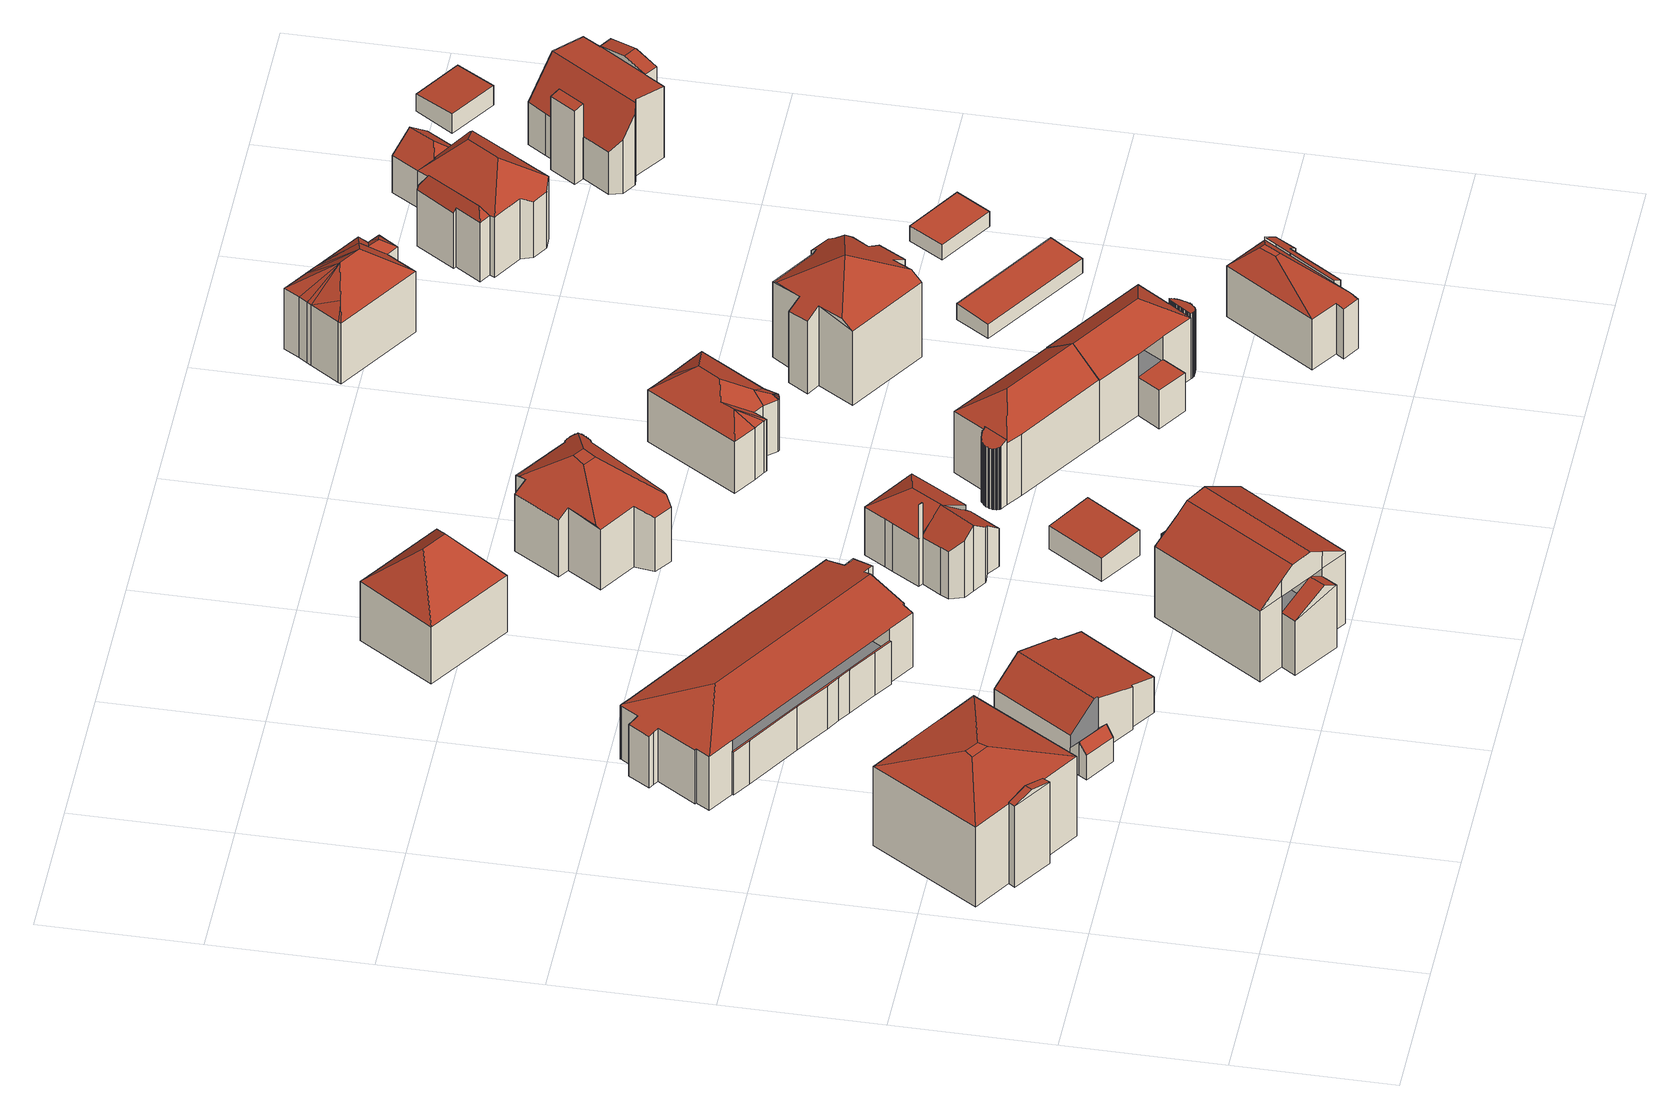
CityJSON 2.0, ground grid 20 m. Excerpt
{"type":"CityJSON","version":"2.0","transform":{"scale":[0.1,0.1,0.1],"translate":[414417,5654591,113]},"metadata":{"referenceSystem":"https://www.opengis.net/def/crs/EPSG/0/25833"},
"CityObjects":{
"building1":{"type":"Building","attributes":{"Gemeindeschluessel":14612000,"Geometrietyp2DReferenz":"3000","function":"31001_9998","roofType":"9999"},"children":["building1-1","building1-2","building1-3"]},
"building1-1":{"type":"BuildingPart","attributes":{"Dachtyp_tdc":"tdcCutTentRoof","Dachneigung":14.99,"QualitaetDacherkennung":64,"Geometrietyp2DReferenz":"3000","measuredHeight":14.06,"roofType":"9999"},"parents":["building1"],"geometry":[{"type":"MultiSurface","lod":"2","boundaries":[[[0,1,2,3,4,5,6,7]],[[8,9,0]],[[10,11,2,1,12]],[[11,13,3,2]],[[13,14,4,3]],[[15,16,6,5]],[[16,17,7,6]],[[17,8,0,7]],[[11,10,8,17,18,19]],[[13,11,19,20]],[[16,15,14,13,20,21]],[[17,16,21,18]],[[21,20,19,18]]],"semantics":{"surfaces":[{"type":"GroundSurface"},{"type":"WallSurface"},{"type":"RoofSurface"}],"values":[0,1,1,1,1,1,1,1,2,2,2,2,2]}}]},
"building1-2":{"type":"BuildingPart","attributes":{"Dachtyp_tdc":"tdcGableRoof","Dachneigung":14.23,"QualitaetDacherkennung":34,"Geometrietyp2DReferenz":"3000","measuredHeight":13.14,"roofType":"3100"},"parents":["building1"],"geometry":[{"type":"MultiSurface","lod":"2","boundaries":[[[22,23,24,25]],[[23,26,5,24]],[[26,15,5]],[[27,22,25,4,14]],[[28,29,30,31]],[[23,30,29,26]],[[22,31,30,23]],[[27,28,31,22]],[[26,29,28,27]],[[25,24,5,4]]],"semantics":{"surfaces":[{"type":"WallSurface"},{"type":"RoofSurface"},{"type":"GroundSurface"}],"values":[0,0,0,0,1,1,0,0,0,2]}}]},
"building1-3":{"type":"BuildingPart","attributes":{"Dachtyp_tdc":"tdcFreeFormRoof","Dachneigung":52.1,"QualitaetDacherkennung":13,"Geometrietyp2DReferenz":"3000","measuredHeight":10.95,"roofType":"5000"},"parents":["building1"],"geometry":[{"type":"MultiSurface","lod":"2","boundaries":[[[9,32,33,0]],[[32,34,35,33]],[[34,12,1,35]],[[36,12,34]],[[37,36,34,32]],[[37,32,9]],[[36,37,9,12]],[[0,33,35,1]]],"semantics":{"surfaces":[{"type":"WallSurface"},{"type":"RoofSurface"},{"type":"GroundSurface"}],"values":[0,0,0,0,1,0,1,2]}}]},
"building2":{"type":"Building","attributes":{"Gemeindeschluessel":14612000,"Geometrietyp2DReferenz":"3000","function":"31001_9998","roofType":"9999"},"children":["building2-1","building2-2"]},
"building2-1":{"type":"BuildingPart","attributes":{"Dachtyp_tdc":"tdcFreeFormRoof","Dachneigung":50.19,"QualitaetDacherkennung":16,"Geometrietyp2DReferenz":"3000","measuredHeight":5.05,"roofType":"5000"},"parents":["building2"],"geometry":[{"type":"MultiSurface","lod":"2","boundaries":[[[38,39,40,41]],[[39,42,43,40]],[[42,44,45,43]],[[44,46,47,45]],[[46,48,49,47]],[[46,44,42,39]],[[39,38,50,51,48,46]],[[41,40,43,45,47,49,52,53]]],"semantics":{"surfaces":[{"type":"WallSurface"},{"type":"RoofSurface"},{"type":"GroundSurface"}],"values":[0,0,0,0,0,1,1,2]}}]},
"building2-2":{"type":"BuildingPart","attributes":{"Dachtyp_tdc":"tdcGableRoof","Dachneigung":16.99,"QualitaetDacherkennung":37,"Geometrietyp2DReferenz":"3000","measuredHeight":8.46,"roofType":"3100"},"parents":["building2"],"geometry":[{"type":"MultiSurface","lod":"2","boundaries":[[[54,55,56,57]],[[55,58,59,56]],[[58,60,61,59]],[[60,62,63,61]],[[62,64,65,63]],[[64,66,67,65]],[[66,68,38,41,67]],[[69,70,71,49,48]],[[70,54,57,71]],[[72,73,68,66,64,62,60,58,55,54]],[[54,70,69,72]],[[57,56,59,61,63,65,67,41,53,52,49,71]]],"semantics":{"surfaces":[{"type":"WallSurface"},{"type":"RoofSurface"},{"type":"GroundSurface"}],"values":[0,0,0,0,0,0,0,0,0,1,1,2]}}]},
"building3":{"type":"Building","attributes":{"Gemeindeschluessel":14612000,"Geometrietyp2DReferenz":"3000","function":"31001_9998","roofType":"9999"},"children":["building3-1","building3-2"]},
"building3-1":{"type":"BuildingPart","attributes":{"Dachtyp_tdc":"tdcPolyFlatRoof","Dachneigung":0,"QualitaetDacherkennung":7,"Geometrietyp2DReferenz":"3000","measuredHeight":6.54,"roofType":"1000"},"parents":["building3"],"geometry":[{"type":"MultiSurface","lod":"2","boundaries":[[[74,75,76,77]],[[75,78,79,76]],[[78,80,81,79]],[[80,82,83,81]],[[82,84,85,83]],[[84,86,87,85]],[[86,88,89,87]],[[88,90,91,89]],[[90,92,93,91]],[[90,88,86,84,82,80,78,75,74,92]],[[93,77,76,79,81,83,85,87,89,91]]],"semantics":{"surfaces":[{"type":"WallSurface"},{"type":"RoofSurface"},{"type":"GroundSurface"}],"values":[0,0,0,0,0,0,0,0,0,1,2]}}]},
"building3-2":{"type":"BuildingPart","attributes":{"Dachtyp_tdc":"tdcHipAndGableRoof","Dachneigung":14.7,"QualitaetDacherkennung":60,"Geometrietyp2DReferenz":"3000","measuredHeight":9.99,"roofType":"5000"},"parents":["building3"],"geometry":[{"type":"MultiSurface","lod":"2","boundaries":[[[94,95,96,97]],[[95,98,99,96]],[[98,100,101,99]],[[100,102,103,101]],[[102,104,105,103]],[[104,106,107,105]],[[106,108,109,107]],[[108,110,111,109]],[[110,112,113,111]],[[112,114,115,113]],[[114,116,117,115]],[[116,118,119,117]],[[118,120,121,119]],[[120,122,77,121]],[[122,74,77]],[[123,93,92]],[[123,124,125,93]],[[124,126,127,125]],[[126,128,129,127]],[[128,130,131,129]],[[130,132,133,131]],[[132,134,135,133]],[[136,137,138,139]],[[137,140,141,138]],[[140,142,143,141]],[[142,144,145,143]],[[144,146,147,145]],[[146,148,149,147]],[[148,94,97,149]],[[144,142,140,137,136,150,134,132,130,128,126,124,151]],[[124,123,122,120,118,116,114,151]],[[114,112,110,108,106,104,102,100,98,95,94,148,146,144,151]],[[97,96,99,101,103,105,107,109,111,113,115,117,119,121,77,93,125,127,129,131,133,135,152,139,138,141,143,145,147,149]],[[134,150,152,135]],[[150,136,139,152]]],"semantics":{"surfaces":[{"type":"WallSurface"},{"type":"RoofSurface"},{"type":"GroundSurface"}],"values":[0,0,0,0,0,0,0,0,0,0,0,0,0,0,0,0,0,0,0,0,0,0,0,0,0,0,0,0,0,1,1,1,2,0,0]}}]},
"building4":{"type":"Building","attributes":{"Gemeindeschluessel":14612000,"Geometrietyp2DReferenz":"3000","function":"31001_9998","roofType":"9999"},"children":["building4-1","building4-2","building4-3"]},
"building4-1":{"type":"BuildingPart","attributes":{"Dachtyp_tdc":"tdcGableRoof","Dachneigung":27.46,"QualitaetDacherkennung":8,"Geometrietyp2DReferenz":"3000","measuredHeight":10.77,"roofType":"3100"},"parents":["building4"],"geometry":[{"type":"MultiSurface","lod":"2","boundaries":[[[153,154,155,156]],[[157,158,159,160]],[[158,153,156,159]],[[153,158,161]],[[154,153,161,162]],[[158,157,163,162,161]],[[156,155,160,159]]],"semantics":{"surfaces":[{"type":"WallSurface"},{"type":"RoofSurface"},{"type":"GroundSurface"}],"values":[0,0,0,0,1,1,2]}}]},
"building4-2":{"type":"BuildingPart","attributes":{"Dachtyp_tdc":"tdcCutGableRoof","Dachneigung":32.59,"QualitaetDacherkennung":42,"Geometrietyp2DReferenz":"3000","measuredHeight":14.68,"roofType":"9999"},"parents":["building4"],"geometry":[{"type":"MultiSurface","lod":"2","boundaries":[[[164,165,166,167]],[[165,168,166]],[[169,170,171]],[[169,172,173,170]],[[172,174,175,173]],[[174,176,157,160,175]],[[177,155,154]],[[177,178,179,155]],[[178,164,167,179]],[[178,180,181,182,183,164]],[[184,185,186,187,188,189]],[[186,190,182,181,187]],[[172,184,189,174]],[[174,189,188,176]],[[176,188,187,181,180,177,162,163]],[[165,183,182,190,186,185,169]],[[169,185,184,172]],[[164,183,165]],[[177,180,178]],[[167,166,170,173,175,160,155,179]]],"semantics":{"surfaces":[{"type":"WallSurface"},{"type":"RoofSurface"},{"type":"GroundSurface"}],"values":[0,0,0,0,0,0,0,0,0,1,1,1,0,0,0,0,0,0,0,2]}}]},
"building4-3":{"type":"BuildingPart","attributes":{"Dachtyp_tdc":"tdcPolyFlatRoof","Dachneigung":0,"QualitaetDacherkennung":39,"Geometrietyp2DReferenz":"3000","measuredHeight":8.61,"roofType":"1000"},"parents":["building4"],"geometry":[{"type":"MultiSurface","lod":"2","boundaries":[[[168,191,192,166]],[[191,193,194,192]],[[193,171,170,194]],[[171,193,191,168]],[[166,192,194,170]]],"semantics":{"surfaces":[{"type":"WallSurface"},{"type":"RoofSurface"},{"type":"GroundSurface"}],"values":[0,0,0,1,2]}}]},
"building5":{"type":"Building","attributes":{"Dachtyp_tdc":"tdcHipRoof","Gemeindeschluessel":14612000,"Dachneigung":43.15,"QualitaetDacherkennung":62,"Geometrietyp2DReferenz":"3000","measuredHeight":14.04,"function":"31001_9998","roofType":"3200"},"geometry":[{"type":"Solid","lod":"2","boundaries":[[[[195,196,197,198]],[[196,199,200,197]],[[199,201,202,200]],[[201,195,198,202]],[[199,196,203]],[[195,201,204]],[[196,195,204,203]],[[201,199,203,204]],[[198,197,200,202]]]],"semantics":{"surfaces":[{"type":"WallSurface"},{"type":"RoofSurface"},{"type":"GroundSurface"}],"values":[[0,0,0,0,1,1,1,1,2]]}}]},
"building6":{"type":"Building","attributes":{"Dachtyp_tdc":"tdcPolyFlatRoof","Gemeindeschluessel":14612000,"Dachneigung":4,"QualitaetDacherkennung":83,"Geometrietyp2DReferenz":"3000","measuredHeight":3.96,"function":"31001_9998","roofType":"2100"},"geometry":[{"type":"Solid","lod":"2","boundaries":[[[[205,206,207,208]],[[206,209,210,207]],[[211,205,208,212]],[[211,209,206,205]],[[208,207,210,212]],[[209,211,212,210]]]],"semantics":{"surfaces":[{"type":"WallSurface"},{"type":"RoofSurface"},{"type":"GroundSurface"}],"values":[[0,0,0,1,2,0]]}}]},
"building7":{"type":"Building","attributes":{"Gemeindeschluessel":14612000,"Geometrietyp2DReferenz":"3000","function":"31001_9998","roofType":"9999"},"children":["building7-1","building7-2","building7-3"]},
"building7-1":{"type":"BuildingPart","attributes":{"Dachtyp_tdc":"tdcHipAndGableRoof","Dachneigung":32.59,"QualitaetDacherkennung":74,"Geometrietyp2DReferenz":"3000","measuredHeight":9.84,"roofType":"5000"},"parents":["building7"],"geometry":[{"type":"MultiSurface","lod":"2","boundaries":[[[213,214,215,216]],[[217,213,218]],[[213,219,220,221,222,223,224,218]],[[225,217,218,224]],[[214,217,225,226]],[[213,217,214]],[[215,227,228,229,230,231,232,216]],[[214,226,233,227,215]],[[221,220,231,230]],[[220,219,232,231]],[[219,213,216,232]]],"semantics":{"surfaces":[{"type":"WallSurface"},{"type":"RoofSurface"},{"type":"GroundSurface"}],"values":[0,1,1,1,0,0,2,0,0,0,0]}}]},
"building7-2":{"type":"BuildingPart","attributes":{"Dachtyp_tdc":"tdcGableRoof","Dachneigung":39.54,"QualitaetDacherkennung":53,"Geometrietyp2DReferenz":"3000","measuredHeight":10.04,"roofType":"3100"},"parents":["building7"],"geometry":[{"type":"MultiSurface","lod":"2","boundaries":[[[233,234,235,227]],[[234,236,237,235]],[[236,238,239,237]],[[238,240,241,239]],[[240,242,243,241]],[[242,244,245,243]],[[244,246,247,245]],[[246,248,249,247]],[[242,240,238,236,234,233,250,224,251]],[[251,222,252,253,254,248,246,244,242]],[[249,255,229,228,227,235,237,239,241,243,245,247]],[[248,254,255,249]],[[254,253,229,255]]],"semantics":{"surfaces":[{"type":"WallSurface"},{"type":"RoofSurface"},{"type":"GroundSurface"}],"values":[0,0,0,0,0,0,0,0,1,1,2,0,0]}}]},
"building7-3":{"type":"BuildingPart","attributes":{"Dachtyp_tdc":"tdcPolyFlatRoof","Dachneigung":45.33,"QualitaetDacherkennung":38,"Geometrietyp2DReferenz":"3000","measuredHeight":12.43,"roofType":"2100"},"parents":["building7"],"geometry":[{"type":"MultiSurface","lod":"2","boundaries":[[[256,257,255,229,253,258]],[[257,259,221,230,255]],[[259,257,256]],[[229,255,230]]],"semantics":{"surfaces":[{"type":"WallSurface"},{"type":"RoofSurface"},{"type":"GroundSurface"}],"values":[0,0,1,2]}}]},
"building8":{"type":"Building","attributes":{"Dachtyp_tdc":"tdcFreeFormRoof","Gemeindeschluessel":14612000,"Dachneigung":21.8,"QualitaetDacherkennung":41,"Geometrietyp2DReferenz":"3000","measuredHeight":12.04,"function":"31001_9998","roofType":"5000"},"geometry":[{"type":"Solid","lod":"2","boundaries":[[[[260,261,262,263]],[[261,264,265,262]],[[264,266,267,265]],[[266,268,269,267]],[[268,270,271,269]],[[270,272,273,271]],[[272,274,275,273]],[[274,276,277,275]],[[276,278,279,277]],[[278,280,281,279]],[[280,282,283,281]],[[282,284,285,283]],[[284,286,287,285]],[[286,288,289,287]],[[288,290,291,289]],[[290,292,293,291]],[[292,294,295,293]],[[294,296,297,295]],[[296,298,299,297]],[[298,300,301,299]],[[300,302,303,301]],[[302,304,305,303]],[[304,306,307,305]],[[306,308,309,307]],[[308,310,311,309]],[[310,312,313,311]],[[312,314,315,313]],[[314,316,317,315]],[[316,318,319,317]],[[318,320,321,319]],[[320,322,323,321]],[[322,324,325,323]],[[324,326,327,325]],[[326,328,329,327]],[[328,330,331,329]],[[330,332,333,331]],[[332,334,335,333]],[[334,336,337,335]],[[336,338,339,337]],[[338,340,341,339]],[[340,342,343,341]],[[342,344,345,343]],[[344,346,347,345]],[[346,348,349,347]],[[348,350,351,349]],[[350,352,353,351]],[[352,354,355,353]],[[354,356,357,355]],[[356,358,359,357]],[[358,360,361,359]],[[360,362,363,361]],[[362,364,365,363]],[[364,366,367,365]],[[366,368,369,367]],[[368,370,371,369]],[[370,372,373,371]],[[372,260,263,373]],[[264,374,375,376,377,270,268,266]],[[376,378,379,278,276,274,272,377]],[[328,326,324,322,320,318,316,314,312,310,308,306,304,302,300,298,296,294,292,290,288,286,284,282,280,379,378,380]],[[334,332,330,328,380,375,374,261,260,372,370,368,366,364,362,360,358,356,354,352,350,348,346,344,342,340,338,336]],[[375,380,378,376]],[[280,278,379]],[[264,261,374]],[[272,270,377]],[[263,262,265,267,269,271,273,275,277,279,281,283,285,287,289,291,293,295,297,299,301,303,305,307,309,311,313,315,317,319,321,323,325,327,329,331,333,335,337,339,341,343,345,347,349,351,353,355,357,359,361,363,365,367,369,371,373]]]],"semantics":{"surfaces":[{"type":"WallSurface"},{"type":"RoofSurface"},{"type":"GroundSurface"}],"values":[[0,0,0,0,0,0,0,0,0,0,0,0,0,0,0,0,0,0,0,0,0,0,0,0,0,0,0,0,0,0,0,0,0,0,0,0,0,0,0,0,0,0,0,0,0,0,0,0,0,0,0,0,0,0,0,0,0,1,1,1,1,1,0,0,0,2]]}}]},
"building9":{"type":"Building","attributes":{"Gemeindeschluessel":14612000,"Geometrietyp2DReferenz":"3000","function":"31001_9998","roofType":"9999"},"children":["building9-1","building9-2"]},
"building9-1":{"type":"BuildingPart","attributes":{"Dachtyp_tdc":"tdcPolyFlatRoof","Dachneigung":25.03,"QualitaetDacherkennung":40,"Geometrietyp2DReferenz":"3000","measuredHeight":9.91,"roofType":"2100"},"parents":["building9"],"geometry":[{"type":"MultiSurface","lod":"2","boundaries":[[[381,382,383,384]],[[382,385,386,383]],[[385,387,388,386]],[[387,389,390,388]],[[389,391,392,390]],[[391,393,394,392]],[[393,395,396,394]],[[395,397,398,396]],[[397,399,400,398]],[[399,401,402,400]],[[401,403,404,402]],[[403,405,406,404]],[[405,407,408,406]],[[407,409,410,408]],[[409,411,412,410]],[[411,413,414,412]],[[413,415,416,414]],[[415,417,418,416]],[[417,419,420,418]],[[419,421,422,420]],[[421,423,424,422]],[[423,425,426,424]],[[425,427,428,426]],[[427,429,430,428]],[[429,431,432,430]],[[431,433,434,432]],[[433,435,436,434]],[[435,437,438,436]],[[437,439,440,438]],[[439,441,442,440]],[[441,443,444,442]],[[443,445,446,444]],[[445,447,448,446]],[[447,449,450,448]],[[449,451,452,450]],[[451,453,454,452]],[[453,455,456,457,454]],[[455,453,451,449,447,445,443,441,439,437,435,433,431,429,427,425,423,421,419,417,415,413,411,409,407,405,403,401,399,397,395,393,391,389,387,385,382,381]],[[383,386,388,390,392,394,396,398,400,402,404,406,408,410,412,414,416,418,420,422,424,426,428,430,432,434,436,438,440,442,444,446,448,450,452,454,457,384]]],"semantics":{"surfaces":[{"type":"WallSurface"},{"type":"RoofSurface"},{"type":"GroundSurface"}],"values":[0,0,0,0,0,0,0,0,0,0,0,0,0,0,0,0,0,0,0,0,0,0,0,0,0,0,0,0,0,0,0,0,0,0,0,0,0,1,2]}}]},
"building9-2":{"type":"BuildingPart","attributes":{"Dachtyp_tdc":"tdcHipAndGableRoof","Dachneigung":36.3,"QualitaetDacherkennung":52,"Geometrietyp2DReferenz":"3000","measuredHeight":12.46,"roofType":"5000"},"parents":["building9"],"geometry":[{"type":"MultiSurface","lod":"2","boundaries":[[[458,459,460,461]],[[459,462,384,460]],[[456,463,464,457]],[[463,465,466,464]],[[465,467,468,466]],[[467,458,461,468]],[[463,456,462,469]],[[462,459,458,467,469]],[[467,465,463,469]],[[461,460,384,457,464,466,468]]],"semantics":{"surfaces":[{"type":"WallSurface"},{"type":"RoofSurface"},{"type":"GroundSurface"}],"values":[0,0,0,0,0,0,1,1,1,2]}}]},
"building10":{"type":"Building","attributes":{"Dachtyp_tdc":"tdcFreeFormRoof","Gemeindeschluessel":14612000,"Dachneigung":32.67,"QualitaetDacherkennung":61,"Geometrietyp2DReferenz":"3000","measuredHeight":10.7,"function":"31001_9998","roofType":"5000"},"geometry":[{"type":"Solid","lod":"2","boundaries":[[[[470,471,472,473]],[[471,474,475,472]],[[474,476,477,475]],[[476,478,479,477]],[[478,480,481,479]],[[480,482,483,481]],[[482,484,485,483]],[[484,486,487,485]],[[486,488,489,487]],[[488,490,491,489]],[[490,492,493,491]],[[492,494,495,493]],[[494,496,497,495]],[[496,498,499,497]],[[498,500,501,499]],[[500,470,473,501]],[[498,470,500]],[[498,502,470]],[[502,498,496]],[[503,504,505,502,496,494]],[[503,490,488]],[[503,492,490]],[[492,503,494]],[[504,503,488,486]],[[506,505,504,486,484]],[[507,508,509,506,484,482]],[[507,482,480]],[[510,508,507,480,478]],[[511,510,478,476]],[[511,476,474]],[[509,508,510,511,474,471]],[[502,505,506,509,471,470]],[[473,472,475,477,479,481,483,485,487,489,491,493,495,497,499,501]]]],"semantics":{"surfaces":[{"type":"WallSurface"},{"type":"RoofSurface"},{"type":"GroundSurface"}],"values":[[0,0,0,0,0,0,0,0,0,0,0,0,0,0,0,0,1,1,1,1,1,1,1,1,1,1,1,1,1,1,1,1,2]]}}]},
"building11":{"type":"Building","attributes":{"Gemeindeschluessel":14612000,"Geometrietyp2DReferenz":"3000","function":"31001_9998","roofType":"9999"},"children":["building11-1","building11-2","building11-3"]},
"building11-1":{"type":"BuildingPart","attributes":{"Dachtyp_tdc":"tdcHipAndGableRoof","Dachneigung":36.33,"QualitaetDacherkennung":53,"Geometrietyp2DReferenz":"3000","measuredHeight":12.45,"roofType":"5000"},"parents":["building11"],"geometry":[{"type":"MultiSurface","lod":"2","boundaries":[[[512,513,514]],[[512,515,461,513]],[[515,516,468,461]],[[516,517,466,468]],[[517,518,519,466]],[[518,520,521,519]],[[522,523,524,525]],[[523,526,524]],[[522,520,518,527]],[[518,517,516,527]],[[516,515,512,523,522,527]],[[513,461,468,466,519,521,525,524]]],"semantics":{"surfaces":[{"type":"WallSurface"},{"type":"RoofSurface"},{"type":"GroundSurface"}],"values":[0,0,0,0,0,0,0,0,1,1,1,2]}}]},
"building11-2":{"type":"BuildingPart","attributes":{"Dachtyp_tdc":"tdcPolyFlatRoof","Dachneigung":27.38,"QualitaetDacherkennung":46,"Geometrietyp2DReferenz":"3000","measuredHeight":10.02,"roofType":"2100"},"parents":["building11"],"geometry":[{"type":"MultiSurface","lod":"2","boundaries":[[[528,529,530,531]],[[529,532,533,530]],[[532,534,535,533]],[[534,536,537,535]],[[536,538,539,537]],[[538,540,541,539]],[[540,542,543,541]],[[542,544,545,543]],[[544,546,547,545]],[[546,548,549,547]],[[548,550,551,549]],[[550,552,553,551]],[[552,554,555,553]],[[554,556,557,555]],[[556,558,559,557]],[[558,560,561,559]],[[560,562,563,561]],[[562,564,565,563]],[[564,566,567,565]],[[566,568,569,567]],[[568,570,571,569]],[[570,572,573,571]],[[572,574,575,573]],[[574,576,577,575]],[[576,578,579,577]],[[578,580,581,579]],[[580,582,583,581]],[[582,584,585,583]],[[584,586,587,585]],[[586,588,589,587]],[[588,590,591,589]],[[590,592,522,525,591]],[[590,588,586,584,582,580,578,576,574,572,570,568,566,564,562,560,558,556,554,552,550,548,546,544,542,540,538,536,534,532,529,528,593,594,595,596,597,598,599,600,601,592]],[[525,521,602,603,604,605,606,607,608,609,531,530,533,535,537,539,541,543,545,547,549,551,553,555,557,559,561,563,565,567,569,571,573,575,577,579,581,583,585,587,589,591]],[[601,600,602,521,520]],[[600,599,603,602]],[[599,598,604,603]],[[598,597,605,604]],[[597,596,606,605]],[[596,595,607,606]],[[595,594,608,607]],[[594,593,609,608]],[[593,528,531,609]]],"semantics":{"surfaces":[{"type":"WallSurface"},{"type":"RoofSurface"},{"type":"GroundSurface"}],"values":[0,0,0,0,0,0,0,0,0,0,0,0,0,0,0,0,0,0,0,0,0,0,0,0,0,0,0,0,0,0,0,0,1,2,0,0,0,0,0,0,0,0,0]}}]},
"building11-3":{"type":"BuildingPart","attributes":{"Dachtyp_tdc":"tdcPolyFlatRoof","Dachneigung":0,"QualitaetDacherkennung":49,"Geometrietyp2DReferenz":"3000","measuredHeight":5.82,"roofType":"1000"},"parents":["building11"],"geometry":[{"type":"MultiSurface","lod":"2","boundaries":[[[526,610,611,524]],[[610,612,613,611]],[[612,514,513,613]],[[514,612,610,526]],[[524,611,613,513]]],"semantics":{"surfaces":[{"type":"WallSurface"},{"type":"RoofSurface"},{"type":"GroundSurface"}],"values":[0,0,0,1,2]}}]},
"building12":{"type":"Building","attributes":{"Gemeindeschluessel":14612000,"Geometrietyp2DReferenz":"3000","function":"31001_9998","roofType":"9999"},"children":["building12-1","building12-2"]},
"building12-1":{"type":"BuildingPart","attributes":{"Dachtyp_tdc":"tdcCutTentRoof","Dachneigung":13.18,"QualitaetDacherkennung":41,"Geometrietyp2DReferenz":"3000","measuredHeight":9.87,"roofType":"9999"},"parents":["building12"],"geometry":[{"type":"MultiSurface","lod":"2","boundaries":[[[614,615,616,617]],[[615,618,619,616]],[[618,620,621,619]],[[620,622,623,621]],[[622,624,625,623]],[[624,626,627,625]],[[626,628,629,627]],[[628,626,630,631]],[[615,614,628,631,632]],[[624,622,620,618,615,632,633]],[[626,624,633,630]],[[633,632,631,630]],[[629,617,616,619,621,623,625,627]]],"semantics":{"surfaces":[{"type":"WallSurface"},{"type":"RoofSurface"},{"type":"GroundSurface"}],"values":[0,0,0,0,0,0,0,1,1,1,1,1,2]}}]},
"building12-2":{"type":"BuildingPart","attributes":{"Dachtyp_tdc":"tdcPolyFlatRoof","Dachneigung":30.92,"QualitaetDacherkennung":46,"Geometrietyp2DReferenz":"3000","measuredHeight":8.11,"roofType":"2100"},"parents":["building12"],"geometry":[{"type":"MultiSurface","lod":"2","boundaries":[[[634,635,636,637]],[[635,638,639,636]],[[638,640,641,639]],[[640,642,614,617,641]],[[643,634,637,629,628]],[[643,642,640,638,635,634]],[[637,636,639,641,617,629]]],"semantics":{"surfaces":[{"type":"WallSurface"},{"type":"RoofSurface"},{"type":"GroundSurface"}],"values":[0,0,0,0,0,1,2]}}]},
"building13":{"type":"Building","attributes":{"Dachtyp_tdc":"tdcFreeFormRoof","Gemeindeschluessel":14612000,"Dachneigung":32.61,"QualitaetDacherkennung":42,"Geometrietyp2DReferenz":"3000","measuredHeight":15.46,"function":"31001_9998","roofType":"5000"},"geometry":[{"type":"Solid","lod":"2","boundaries":[[[[644,645,646,647]],[[645,648,649,646]],[[648,650,651,649]],[[650,652,653,651]],[[652,654,655,653]],[[654,656,657,655]],[[656,658,659,657]],[[658,660,661,659]],[[660,662,663,661]],[[662,664,665,663]],[[664,666,667,665]],[[666,668,669,667]],[[668,670,671,669]],[[670,672,673,671]],[[672,674,675,673]],[[674,676,677,675]],[[676,644,647,677]],[[656,678,679,680,658]],[[679,681,666,664,662,660,680]],[[682,644,676,674,672,670,668,681,679]],[[648,645,682,679,678,654,652,650]],[[645,644,682]],[[668,666,681]],[[656,654,678]],[[660,658,680]],[[647,646,649,651,653,655,657,659,661,663,665,667,669,671,673,675,677]]]],"semantics":{"surfaces":[{"type":"WallSurface"},{"type":"RoofSurface"},{"type":"GroundSurface"}],"values":[[0,0,0,0,0,0,0,0,0,0,0,0,0,0,0,0,0,1,1,1,1,0,0,0,0,2]]}}]},
"building14":{"type":"Building","attributes":{"Dachtyp_tdc":"tdcPolyFlatRoof","Gemeindeschluessel":14612000,"Dachneigung":3.01,"QualitaetDacherkennung":62,"Geometrietyp2DReferenz":"3000","measuredHeight":2.44,"function":"31001_9998","roofType":"2100"},"geometry":[{"type":"Solid","lod":"2","boundaries":[[[[683,684,685,686]],[[684,687,688,685]],[[687,689,690,688]],[[689,683,686,690]],[[689,687,684,683]],[[686,685,688,690]]]],"semantics":{"surfaces":[{"type":"WallSurface"},{"type":"RoofSurface"},{"type":"GroundSurface"}],"values":[[0,0,0,0,1,2]]}}]},
"building15":{"type":"Building","attributes":{"Dachtyp_tdc":"tdcFreeFormRoof","Gemeindeschluessel":14612000,"Dachneigung":38.74,"QualitaetDacherkennung":65,"Geometrietyp2DReferenz":"3000","measuredHeight":12.84,"function":"31001_9998","roofType":"5000"},"geometry":[{"type":"Solid","lod":"2","boundaries":[[[[691,692,693,694,695]],[[696,691,695,697]],[[698,699,700,701,702,703,704,705,706,707,708,709,710,711,712,713]],[[695,694,699,698]],[[694,714,700,699]],[[714,715,701,700]],[[715,716,702,701]],[[716,717,703,702]],[[717,718,704,703]],[[718,719,705,704]],[[719,720,706,705]],[[720,721,707,706]],[[721,722,708,707]],[[722,723,709,708]],[[723,724,710,709]],[[724,725,711,710]],[[725,726,712,711]],[[726,697,713,712]],[[697,695,698,713]],[[726,696,697]],[[725,696,726]],[[725,727,696]],[[724,727,725]],[[724,728,727]],[[728,724,723]],[[722,728,723]],[[721,728,722]],[[720,728,721]],[[720,729,728]],[[729,720,719]],[[729,719,718]],[[727,728,729,718,717]],[[696,727,717,716]],[[692,691,696,716,715]],[[693,692,715,714]],[[693,714,694]]]],"semantics":{"surfaces":[{"type":"RoofSurface"},{"type":"GroundSurface"},{"type":"WallSurface"}],"values":[[0,0,1,2,2,2,2,2,2,2,2,2,2,2,2,2,2,2,2,0,0,0,0,0,0,0,0,0,0,0,0,0,0,0,0,0]]}}]},
"building16":{"type":"Building","attributes":{"Dachtyp_tdc":"tdcPolyFlatRoof","Gemeindeschluessel":14612000,"Dachneigung":0,"QualitaetDacherkennung":72,"Geometrietyp2DReferenz":"3000","measuredHeight":2.29,"function":"31001_9998","roofType":"1000"},"geometry":[{"type":"Solid","lod":"2","boundaries":[[[[730,731,732,733]],[[731,734,735,732]],[[734,736,737,735]],[[736,730,733,737]],[[736,734,731,730]],[[733,732,735,737]]]],"semantics":{"surfaces":[{"type":"WallSurface"},{"type":"RoofSurface"},{"type":"GroundSurface"}],"values":[[0,0,0,0,1,2]]}}]},
"building17":{"type":"Building","attributes":{"Gemeindeschluessel":14612000,"Geometrietyp2DReferenz":"3000","function":"31001_9998","roofType":"9999"},"children":["building17-1","building17-2","building17-3"]},
"building17-1":{"type":"BuildingPart","attributes":{"Dachtyp_tdc":"tdcHipRoof","Dachneigung":37.08,"QualitaetDacherkennung":70,"Geometrietyp2DReferenz":"3000","measuredHeight":12.79,"roofType":"3200"},"parents":["building17"],"geometry":[{"type":"MultiSurface","lod":"2","boundaries":[[[738,739,740]],[[741,742,743,744,745,746]],[[747,748,749,750,751,752]],[[745,753,754,738,747,752,746]],[[751,741,746,752]],[[755,756,757,758,759,760,761,762,763,764,765,766,740]],[[754,753,756,755,767]],[[753,745,757,756]],[[745,744,758,757]],[[744,743,768,759,758]],[[742,760,769]],[[742,741,761,760]],[[741,751,762,761]],[[751,750,763,762]],[[750,749,764,763]],[[749,748,765,764]],[[748,747,766,765]],[[747,738,740,766]]],"semantics":{"surfaces":[{"type":"WallSurface"},{"type":"RoofSurface"},{"type":"GroundSurface"}],"values":[0,1,1,1,1,2,0,0,0,0,0,0,0,0,0,0,0,0]}}]},
"building17-2":{"type":"BuildingPart","attributes":{"Dachtyp_tdc":"tdcFreeFormRoof","Dachneigung":40.56,"QualitaetDacherkennung":10,"Geometrietyp2DReferenz":"3000","measuredHeight":8.12,"roofType":"5000"},"parents":["building17"],"geometry":[{"type":"MultiSurface","lod":"2","boundaries":[[[770,771,772,773]],[[771,774,775,772]],[[774,776,777,775]],[[776,769,760,777]],[[768,778,779,759]],[[778,770,773,779]],[[769,776,774,771,780]],[[771,770,778,768,780]],[[768,769,780]],[[773,772,775,777,760,759,779]]],"semantics":{"surfaces":[{"type":"WallSurface"},{"type":"RoofSurface"},{"type":"GroundSurface"}],"values":[0,0,0,0,0,0,1,1,1,2]}}]},
"building17-3":{"type":"BuildingPart","attributes":{"Dachtyp_tdc":"tdcFreeFormRoof","Dachneigung":61.15,"QualitaetDacherkennung":28,"Geometrietyp2DReferenz":"3000","measuredHeight":10.53,"roofType":"5000"},"parents":["building17"],"geometry":[{"type":"MultiSurface","lod":"2","boundaries":[[[781,782,783,784]],[[782,785,786,783]],[[785,787,788,786]],[[787,789,790,788]],[[789,767,755,790]],[[739,781,784,740]],[[767,789,791]],[[789,787,785,782,781,792,791]],[[781,739,792]],[[739,767,791,792]],[[784,783,786,788,790,755,740]]],"semantics":{"surfaces":[{"type":"WallSurface"},{"type":"RoofSurface"},{"type":"GroundSurface"}],"values":[0,0,0,0,0,0,1,1,1,1,2]}}]},
"building18":{"type":"Building","attributes":{"Gemeindeschluessel":14612000,"Geometrietyp2DReferenz":"3000","function":"31001_9998","roofType":"9999"},"children":["building18-1","building18-2","building18-3"]},
"building18-1":{"type":"BuildingPart","attributes":{"Dachtyp_tdc":"tdcPolyFlatRoof","Dachneigung":11.07,"QualitaetDacherkennung":49,"Geometrietyp2DReferenz":"3000","measuredHeight":11.32,"roofType":"2100"},"parents":["building18"],"geometry":[{"type":"MultiSurface","lod":"2","boundaries":[[[793,794,795,796]],[[794,797,795]],[[798,799,800,801,802]],[[799,793,796,800]],[[799,798,794,793]],[[796,795,801,800]]],"semantics":{"surfaces":[{"type":"WallSurface"},{"type":"RoofSurface"},{"type":"GroundSurface"}],"values":[0,0,0,0,1,2]}}]},
"building18-2":{"type":"BuildingPart","attributes":{"Dachtyp_tdc":"tdcGableRoof","Dachneigung":53.2,"QualitaetDacherkennung":32,"Geometrietyp2DReferenz":"3000","measuredHeight":11.68,"roofType":"3100"},"parents":["building18"],"geometry":[{"type":"MultiSurface","lod":"2","boundaries":[[[803,804,805,806]],[[804,807,808,805]],[[807,809,810,808]],[[809,811,812,810]],[[811,813,814,812]],[[813,815,816,814]],[[815,817,818,816]],[[817,802,801,818]],[[797,819,795]],[[819,820,821,795]],[[820,822,823,821]],[[822,824,825,823]],[[824,826,827,825]],[[826,828,829,827]],[[824,822,820,819,797,802,817,815,813,811,809]],[[809,807,804,803,828,826,824]],[[806,805,808,810,812,814,816,818,801,795,821,823,825,827,829]]],"semantics":{"surfaces":[{"type":"WallSurface"},{"type":"RoofSurface"},{"type":"GroundSurface"}],"values":[0,0,0,0,0,0,0,0,0,0,0,0,0,0,1,1,2]}}]},
"building18-3":{"type":"BuildingPart","attributes":{"Dachtyp_tdc":"tdcGableRoof","Dachneigung":12.71,"QualitaetDacherkennung":42,"Geometrietyp2DReferenz":"3000","measuredHeight":11.69,"roofType":"3100"},"parents":["building18"],"geometry":[{"type":"MultiSurface","lod":"2","boundaries":[[[830,831,832,833]],[[831,834,835,832]],[[834,836,806,835]],[[836,803,806]],[[837,830,833,829,828]],[[837,838,839,830]],[[834,840,839,838,836]],[[831,840,834]],[[830,839,840,831]],[[836,838,837]],[[833,832,835,806,829]]],"semantics":{"surfaces":[{"type":"WallSurface"},{"type":"RoofSurface"},{"type":"GroundSurface"}],"values":[0,0,0,0,0,1,1,0,0,0,2]}}]},
"building19":{"type":"Building","attributes":{"Dachtyp_tdc":"tdcPolyFlatRoof","Gemeindeschluessel":14612000,"Dachneigung":3.51,"QualitaetDacherkennung":65,"Geometrietyp2DReferenz":"3000","measuredHeight":2.93,"function":"31001_9998","roofType":"2100"},"geometry":[{"type":"Solid","lod":"2","boundaries":[[[[841,842,843,844]],[[842,845,846,843]],[[845,847,848,846]],[[847,841,844,848]],[[847,845,842,841]],[[844,843,846,848]]]],"semantics":{"surfaces":[{"type":"WallSurface"},{"type":"RoofSurface"},{"type":"GroundSurface"}],"values":[[0,0,0,0,1,2]]}}]}
},
"vertices":[
[143,439,19],[192,408,19],[239,378,19],[153,242,19],[105,273,19],[57,304,19],[9,334,19],[95,470,19],[143,439,139],[143,439,119],[192,408,139],[239,378,139],[192,408,119],[153,242,140],[105,273,140],[57,304,140],[9,334,140],[95,470,139],[118,366,159],[136,355,159],[131,342,159],[108,356,159],
[100,264,142],[51,296,142],[51,296,19],[100,264,19],[57,304,142],[105,273,142],[105,273,143],[81,289,150],[75,280,150],[100,264,143],
[151,452,119],[151,452,19],[200,421,119],[200,421,19],[196,414,128],[147,446,128],
[303,243,56],[297,233,69],[297,233,19],[303,243,19],[290,224,56],[290,224,19],[253,248,56],[253,248,19],[259,258,69],[259,258,19],[267,270,52],[267,270,19],[305,245,52],[300,248,52],[300,248,19],[305,245,19],
[366,349,103],[419,315,84],[419,315,19],[366,349,19],[417,311,84],[417,311,19],[448,290,73],[448,290,19],[384,193,73],[384,193,19],[352,214,84],[352,214,19],[350,212,84],[350,212,19],[303,243,102],[267,270,71],[333,371,71],[333,371,19],[300,248,103],[305,245,102],
[381,502,84],[379,500,84],[379,500,19],[381,502,19],[357,515,84],[357,515,19],[321,538,84],[321,538,19],[305,548,84],[305,548,19],[288,558,84],[288,558,19],[246,586,84],[246,586,19],[177,629,84],[177,629,19],[154,644,84],[154,644,19],[155,646,84],[155,646,19],
[396,656,100],[453,620,100],[453,620,19],[396,656,19],[490,596,100],[490,596,19],[488,594,101],[488,594,19],[475,572,108],[475,572,19],[481,568,108],[481,568,19],[488,564,108],[488,564,19],[470,538,116],[470,538,19],[465,542,116],[465,542,19],[458,546,116],[458,546,19],[452,537,119],[452,537,19],[424,493,105],[424,493,19],[422,494,105],[422,494,19],[414,481,101],[414,481,19],[381,502,101],[155,646,101],[122,667,101],[122,667,19],[133,684,101],[133,684,19],[131,685,100],[131,685,19],[162,734,100],[162,734,19],[156,738,98],[156,738,19],[149,742,97],[149,742,19],[173,765,98],[179,761,100],[179,761,19],[173,765,19],[193,782,100],[193,782,19],[194,784,100],[194,784,19],[196,783,100],[196,783,19],[211,773,100],[211,773,19],[381,666,100],[381,666,19],[166,769,97],[230,679,119],[166,769,19],
[492,47,88],[504,65,88],[504,65,6],[492,47,6],[561,28,101],[549,9,101],[549,9,6],[561,28,6],[532,20,113],[544,39,113],[545,38,113],
[565,225,113],[597,203,113],[597,203,6],[565,225,6],[597,203,92],[654,166,113],[654,166,6],[654,166,92],[685,146,113],[685,146,6],[593,7,113],[593,7,6],[561,28,113],[504,65,113],[474,85,113],[474,85,6],[504,65,138],[519,55,150],[610,195,150],[597,203,139],[685,146,115],[654,166,138],[635,179,152],[543,39,152],[561,28,139],[593,7,115],[614,193,150],
[612,226,92],[612,226,6],[669,188,92],[669,188,6],
[391,952,105],[285,1022,105],[285,1022,19],[391,952,19],[346,1116,109],[346,1116,19],[453,1046,109],[453,1046,19],[357,1044,160],[388,1024,160],
[656,259,56],[603,294,52],[603,294,17],[656,259,17],[649,364,52],[649,364,17],[702,328,56],[702,328,17],
[600,571,91],[667,528,90],[667,528,18],[600,571,18],[667,528,91],[614,518,116],[583,544,91],[577,534,91],[556,500,90],[577,487,106],[588,480,114],[590,479,116],[624,457,91],[624,457,90],[624,457,18],[588,480,18],[561,497,18],[556,500,18],[577,534,18],[583,544,18],[624,457,83],
[631,453,76],[631,453,18],[607,415,76],[607,415,18],[592,426,91],[592,426,18],[577,425,101],[577,425,18],[559,436,118],[559,436,18],[546,444,104],[546,444,18],[540,462,90],[540,462,18],[546,472,90],[546,472,18],[616,462,90],[588,480,118],[562,496,90],[561,497,89],[561,496,89],[561,496,18],
[561,497,142],[561,496,141],[561,497,90],[556,500,142],
[646,900,100],[584,805,93],[584,805,9],[646,900,9],[559,790,91],[559,790,9],[538,805,91],[538,805,9],[542,831,101],[542,831,9],[495,861,100],[495,861,9],[522,904,104],[522,904,9],[509,913,95],[509,913,9],[545,971,96],[545,971,9],[561,961,106],[561,961,9],[569,974,103],[569,974,9],[640,929,101],[640,929,9],[641,930,100],[641,930,9],[642,930,100],[642,930,9],[643,930,99],[643,930,9],[644,930,99],[644,930,9],[645,930,99],[645,930,9],[646,930,98],[646,930,9],[647,929,98],[647,929,9],[648,929,98],[648,929,9],[649,929,98],[649,929,9],[650,928,98],[650,928,9],[651,928,97],[651,928,9],[652,927,97],[652,927,9],[653,927,97],[653,927,9],[654,926,98],[654,926,9],[655,925,98],[655,925,9],[656,924,98],[656,924,9],[657,923,98],[657,923,9],[657,922,98],[657,922,9],[658,921,99],[658,921,9],[658,920,99],[658,920,9],[658,919,99],[658,919,9],[659,918,100],[659,918,9],[659,917,100],[659,917,9],[659,916,100],[659,916,9],[659,915,99],[659,915,9],[659,914,99],[659,914,9],[659,913,99],[659,913,9],[659,912,98],[659,912,9],[659,911,98],[659,911,9],[658,910,97],[658,910,9],[658,909,97],[658,909,9],[658,908,97],[658,908,9],[657,907,97],[657,907,9],[656,906,97],[656,906,9],[656,905,97],[656,905,9],[655,905,97],[655,905,9],[654,904,97],[654,904,9],[654,903,97],[654,903,9],[653,903,97],[653,903,9],[652,902,98],[652,902,9],[651,901,98],[651,901,9],[650,901,98],[650,901,9],[649,901,99],[649,901,9],[648,900,99],[648,900,9],[647,900,100],[647,900,9],[574,799,97],[589,884,128],[573,895,128],[499,867,103],[585,910,130],[566,969,106],[599,900,130],
[729,428,105],[721,433,101],[721,433,6],[729,428,6],[720,434,100],[720,434,6],[720,435,100],[720,435,6],[720,437,99],[720,437,6],[719,438,99],[719,438,6],[719,439,98],[719,439,6],[719,441,98],[719,441,6],[719,442,98],[719,442,6],[719,443,97],[719,443,6],[720,444,97],[720,444,6],[720,446,97],[720,446,6],[720,447,97],[720,447,6],[721,448,97],[721,448,6],[722,449,97],[722,449,6],[722,451,97],[722,451,6],[723,452,97],[723,452,6],[724,453,97],[724,453,6],[725,454,97],[725,454,6],[726,455,97],[726,455,6],[727,455,97],[727,455,6],[728,456,97],[728,456,6],[729,457,98],[729,457,6],[730,458,98],[730,458,6],[731,458,98],[731,458,6],[733,458,99],[733,458,6],[734,459,99],[734,459,6],[735,459,100],[735,459,6],[736,459,100],[736,459,6],[738,459,100],[738,459,6],[739,459,101],[739,459,6],[740,459,102],[740,459,6],[742,459,102],[742,459,6],[743,459,103],[743,459,6],[744,458,103],[744,458,6],[745,458,104],[745,458,6],[747,457,104],[747,457,6],[748,457,105],[748,457,100],[748,457,6],
[858,343,100],[749,414,99],[749,414,6],[858,343,6],[729,428,100],[775,498,99],[775,498,6],[904,413,99],[904,413,6],[881,378,131],[881,378,6],[789,438,131],
[832,804,95],[780,722,95],[780,722,17],[832,804,17],[774,704,95],[774,704,17],[772,703,95],[772,703,17],[769,702,95],[769,702,17],[765,701,95],[765,701,17],[763,702,95],[763,702,17],[750,717,95],[750,717,17],[737,725,95],[737,725,17],[727,709,95],[727,709,17],[724,711,95],[724,711,17],[710,719,95],[710,719,17],[681,738,95],[681,738,17],[754,853,95],[754,853,17],[783,834,95],[783,834,17],[806,820,95],[806,820,17],[773,797,124],[719,746,112],[729,763,112],[755,769,124],[763,731,107],[765,706,98],[767,710,100],[763,730,106],[768,709,99],[770,707,98],
[912,307,99],[912,307,6],[912,307,64],[858,343,99],[881,378,130],[904,413,100],[1032,329,100],[1032,329,6],[1006,288,99],[1006,288,6],[986,259,99],[948,284,99],[948,284,6],[986,259,6],[948,284,64],[974,318,130],
[1014,281,101],[1015,280,100],[1015,280,6],[1014,281,6],[1015,279,99],[1015,279,6],[1016,278,99],[1016,278,6],[1016,276,98],[1016,276,6],[1016,275,98],[1016,275,6],[1016,274,98],[1016,274,6],[1016,273,97],[1016,273,6],[1016,271,97],[1016,271,6],[1016,270,96],[1016,270,6],[1016,269,96],[1016,269,6],[1016,268,96],[1016,268,6],[1015,266,96],[1015,266,6],[1015,265,96],[1015,265,6],[1014,264,96],[1014,264,6],[1014,263,96],[1014,263,6],[1012,262,96],[1012,262,6],[1011,261,96],[1011,261,6],[1010,260,96],[1010,260,6],[1008,259,97],[1008,259,6],[1007,258,97],[1007,258,6],[1005,257,98],[1005,257,6],[1003,257,98],[1003,257,6],[1002,256,99],[1002,256,6],[1000,256,100],[1000,256,6],[998,256,100],[998,256,6],[996,256,101],[996,256,6],[995,256,102],[995,256,6],[993,256,103],[993,256,6],[991,256,103],[991,256,6],[990,257,104],[990,257,6],[988,257,105],[988,257,6],[986,259,106],[1013,282,101],[1013,283,102],[1012,284,102],[1011,285,103],[1010,286,104],[1009,287,104],[1008,287,105],[1007,288,106],[1006,288,106],[1007,288,6],[1008,287,6],[1009,287,6],[1010,286,6],[1011,285,6],[1012,284,6],[1013,283,6],[1013,282,6],
[929,255,64],[929,255,6],[893,279,64],[893,279,6],
[1091,110,86],[1076,87,86],[1076,87,9],[1091,110,9],[1070,78,84],[1070,78,9],[1049,91,84],[1049,91,9],[1056,101,86],[1056,101,9],[1023,123,86],[1023,123,9],[1099,237,86],[1099,237,9],[1152,202,86],[1152,202,9],[1113,201,107],[1120,196,107],[1106,176,108],[1100,180,108],
[1167,192,79],[1151,166,79],[1151,166,9],[1167,192,9],[1144,171,84],[1144,171,9],[1100,104,84],[1100,104,9],[1091,110,90],[1152,202,90],
[1024,682,124],[1025,662,127],[1025,662,10],[1024,682,10],[1010,641,129],[1010,641,10],[1027,631,118],[1027,631,10],[1005,597,120],[1005,597,10],[989,608,131],[989,608,10],[965,570,123],[965,570,10],[866,633,123],[866,633,10],[894,678,131],[894,678,10],[877,688,120],[877,688,10],[893,713,118],[893,713,10],[909,703,129],[909,703,10],[934,739,124],[934,739,10],[992,702,124],[992,702,10],[1004,701,120],[1004,701,10],[1007,707,115],[1007,707,10],[1030,691,116],[1030,691,10],[974,584,133],[950,657,164],[875,647,133],[930,734,128],[1024,671,130],
[1170,456,35],[1143,414,33],[1143,414,11],[1170,456,11],[1009,500,33],[1009,500,11],[1036,542,35],[1036,542,11],
[923,1211,115],[938,1201,115],[941,1202,113],[949,1213,102],[945,1215,102],[921,1221,121],[953,1228,102],[945,1215,10],[949,1213,10],[960,1205,10],[943,1180,10],[928,1189,10],[904,1152,10],[799,1220,10],[801,1224,10],[825,1260,10],[828,1265,10],[836,1276,10],[848,1296,10],[878,1276,10],[893,1267,10],[903,1260,10],[953,1228,10],[960,1205,102],[943,1180,102],[928,1189,102],[904,1152,102],[799,1220,102],[801,1224,102],[825,1260,102],[828,1265,102],[836,1276,102],[848,1296,102],[878,1276,102],[893,1267,102],[903,1260,102],[890,1215,139],[861,1233,139],[823,1225,116],
[1163,620,34],[1231,577,34],[1231,577,11],[1163,620,11],[1204,534,34],[1204,534,11],[1136,577,34],[1136,577,11],
[1015,1085,104],[1015,1085,103],[1015,1085,13],[1155,1131,107],[1153,1133,107],[1103,1165,105],[1102,1164,105],[1077,1181,104],[1100,1126,141],[1012,1079,104],[1049,1056,105],[1055,1041,97],[1074,1029,98],[1091,1030,107],[1074,1086,141],[1068,1166,105],[1068,1167,104],[1068,1167,13],[1068,1166,13],[1077,1181,13],[1102,1164,13],[1103,1165,13],[1153,1133,13],[1155,1131,13],[1091,1030,13],[1074,1029,13],[1055,1041,13],[1049,1056,13],[1012,1079,13],[1068,1167,103],[1103,1165,69],[1153,1133,69],
[1156,1211,86],[1164,1206,94],[1164,1206,13],[1156,1211,13],[1176,1198,82],[1176,1198,13],[1189,1190,69],[1189,1190,13],[1139,1222,69],[1139,1222,13],[1144,1174,94],
[1001,1094,103],[1022,1126,103],[1022,1126,13],[1001,1094,13],[1019,1128,97],[1019,1128,13],[1051,1177,98],[1051,1177,13],[1053,1176,103],[1053,1176,13],[1056,1164,118],[1013,1097,118],
[1208,1049,127],[1219,1041,130],[1219,1041,16],[1208,1049,16],[1219,1041,80],[1198,1009,130],[1187,1017,127],[1187,1017,16],[1198,1009,16],[1198,1009,80],
[1268,948,124],[1252,924,124],[1252,924,16],[1268,948,16],[1214,950,132],[1214,950,16],[1207,949,133],[1207,949,16],[1198,948,124],[1198,948,16],[1181,959,97],[1181,959,16],[1176,975,80],[1176,975,16],[1199,1009,80],[1199,1009,16],[1219,1041,79],[1231,1059,79],[1231,1059,16],[1247,1082,80],[1247,1082,16],[1280,1060,133],[1280,1060,16],[1322,1031,124],[1322,1031,16],[1308,1009,124],[1308,1009,16],
[1323,999,125],[1301,965,125],[1301,965,16],[1323,999,16],[1283,938,125],[1283,938,16],[1268,948,125],[1308,1009,125],[1286,977,133],[1302,966,133],[1301,965,133],
[1336,1181,46],[1304,1133,49],[1304,1133,20],[1336,1181,20],[1246,1171,49],[1246,1171,20],[1277,1219,46],[1277,1219,20]
]}
